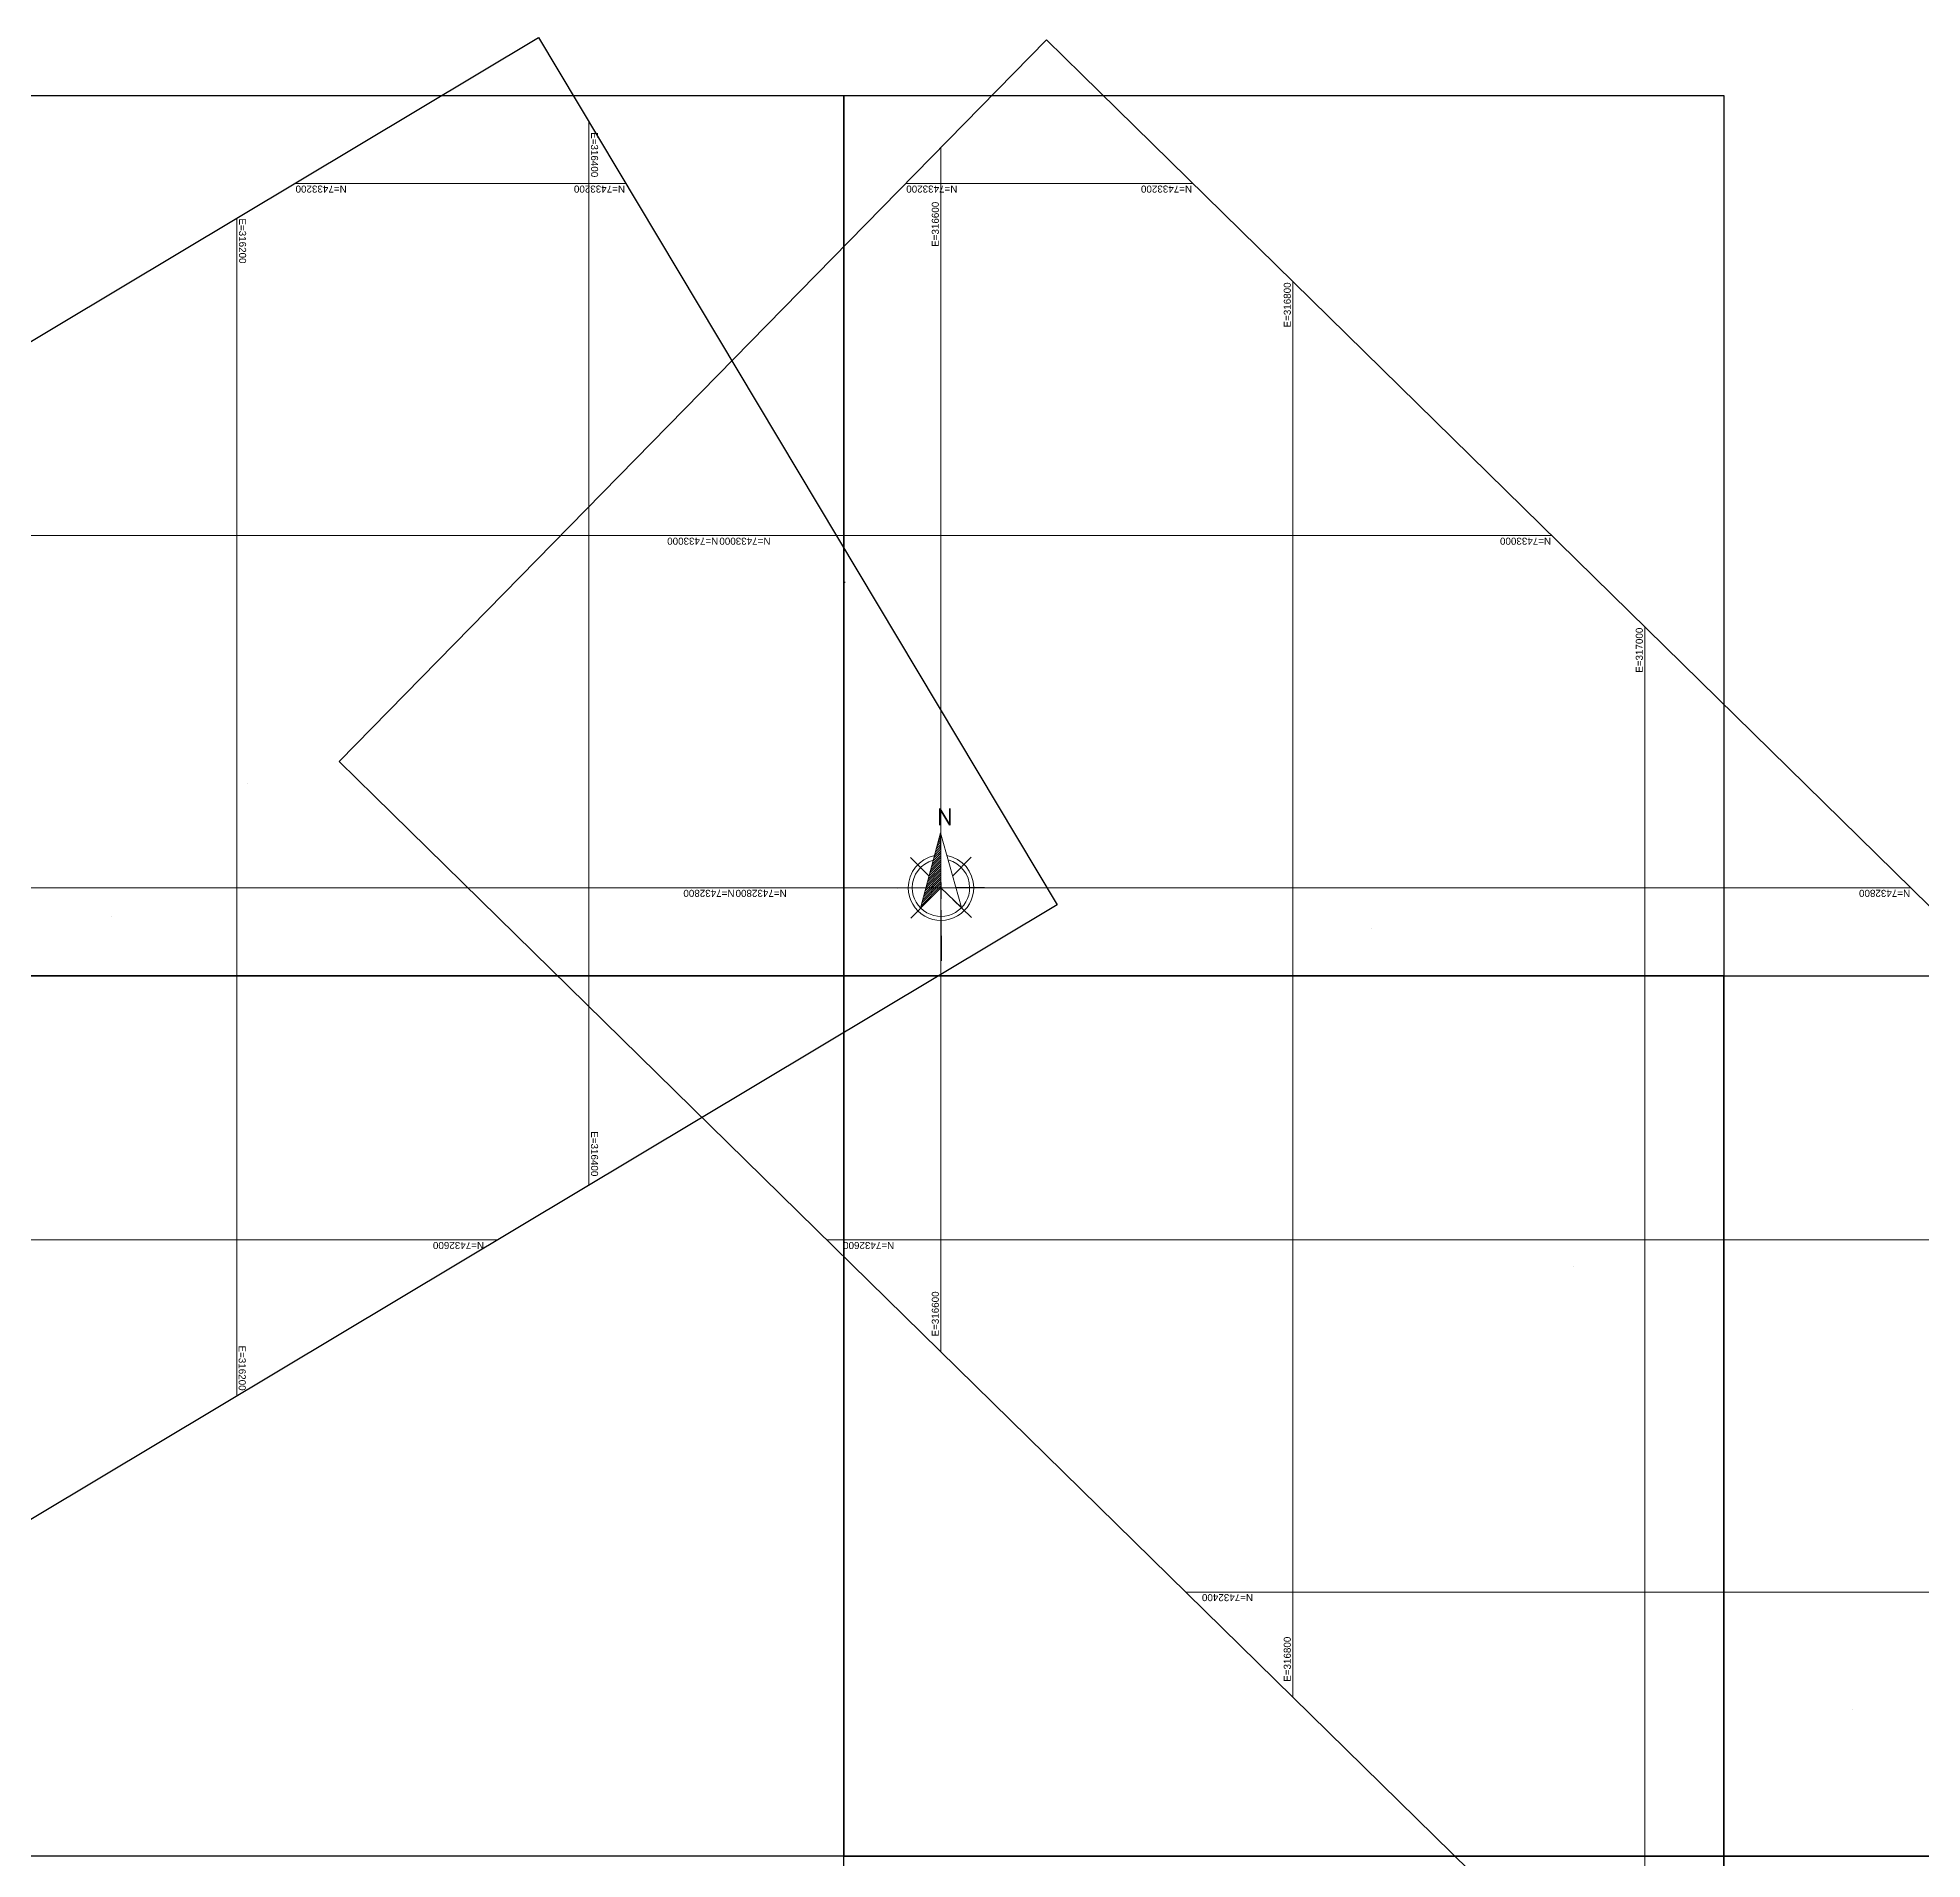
# Model space of a CAD drawing. Header units: metres. Extents: x 307545 to 341809, y 7387092 to 7434457.
# Drawn here: x 316087 to 317158, y 7432248 to 7433283 of the extents above; entities that cross this region are included whole.
import ezdxf
from ezdxf.enums import TextEntityAlignment as Align

# ---------------------------------------------------------------- set-up
doc = ezdxf.new("R2010")
doc.units = ezdxf.units.M
doc.header["$LTSCALE"] = 10
for name, color, linetype, lineweight in [('2 - TIC', 40, 'TIC_LINE', 30), ('A-NORTE', 2, 'Continuous', 9), ('F-VT-MALHA', 8, 'Continuous', 0)]:
    doc.layers.add(name, color=color, linetype=linetype, lineweight=lineweight)
doc.layers.add('A-IMAGENS', color=255, linetype='Continuous')
doc.layers.add('F-SC-MALHA-TXT', color=8, linetype='Continuous')
doc.layers.add('A-VIEWPORTS', color=2, linetype='Continuous', plot=False)
doc.styles.add('Arial', font='arial.ttf')
doc.styles.add('R200', font='simplex.shx', dxfattribs={"height": 5})
doc.styles.get("Standard").update_dxf_attribs({"font": 'arial.ttf'})
doc.linetypes.add('TIC_LINE', pattern='A,3.5,-0.25,["TIC",Standard,S=0.175,R=0,X=-0.05,Y=-0.1],-0.5', length=4.25)
doc.dimstyles.new('ISO-25', dxfattribs={"dimtxt": 2.5, "dimasz": 2.5, "dimexe": 1.25, "dimexo": 0.625, "dimtad": 1, "dimtxsty": 'Standard', "dimcen": 2.5, "dimadec": 0, "dimazin": 0, "dimtfac": 1, "dimtmove": 0, "dimatfit": 3, "dimfxl": 1, "dimarcsym": 0})
picture_1 = doc.add_image_def('image12.jpg', size_in_pixel=(5000, 5000))
picture_2 = doc.add_image_def('image27.jpg', size_in_pixel=(5000, 5000))
picture_3 = doc.add_image_def('image29.jpg', size_in_pixel=(5000, 5000))
picture_4 = doc.add_image_def('image33.jpg', size_in_pixel=(5000, 5000))
picture_5 = doc.add_image_def('image34.jpg', size_in_pixel=(5000, 5000))
picture_6 = doc.add_image_def('image35.jpg', size_in_pixel=(5000, 5000))
picture_7 = doc.add_image_def('image36.jpg', size_in_pixel=(5000, 5000))

# ---------------------------------------------------------------- blocks, each defined once
blk = doc.blocks.new('*U72')
at = {"layer": 'A-VIEWPORTS', "color": 2, "linetype": 'Continuous', "lineweight": -3}
blk.add_lwpolyline([(317221.6, 7431926.8), (316258, 7432871.7), (316659.9, 7433281.5), (317623.5, 7432336.7)], close=True, dxfattribs=at)
blk = doc.blocks.new('*U73')
at = {"layer": 'A-VIEWPORTS', "color": 2, "linetype": 'Continuous', "lineweight": -3}
blk.add_lwpolyline([(316666.1, 7432790.2), (315508.1, 7432097.2), (315213.3, 7432589.7), (316371.3, 7433282.8)], close=True, dxfattribs=at)
blk = doc.blocks.new('*X81')
at = {"color": 0}
for p, q in [((147.55, -408.76), (147.62, -408.7)), ((145.76, -415.33), (147.62, -413.47)), ((145.96, -414.6), (147.62, -412.94)), ((146.16, -413.87), (147.62, -412.41)), ((146.36, -413.14), (147.62, -411.88)), ((146.55, -412.41), (147.62, -411.35)), ((146.75, -411.68), (147.62, -410.82)), ((146.95, -410.95), (147.62, -410.29)), ((147.15, -410.22), (147.62, -409.76)), ((147.35, -409.49), (147.62, -409.23)), ((143.96, -421.9), (147.62, -418.24)), ((144.16, -421.17), (147.62, -417.71)), ((144.36, -420.44), (147.62, -417.18)), ((144.56, -419.71), (147.62, -416.65)), ((144.76, -418.98), (147.62, -416.12)), ((144.96, -418.25), (147.62, -415.59)), ((145.16, -417.52), (147.62, -415.06)), ((145.36, -416.79), (147.62, -414.53)), ((145.56, -416.06), (147.62, -414)), ((142.76, -426.28), (147.62, -421.42)), ((142.96, -425.55), (147.62, -420.89)), ((143.16, -424.82), (147.62, -420.36)), ((143.36, -424.09), (147.62, -419.83)), ((143.56, -423.36), (147.62, -419.3)), ((143.76, -422.63), (147.62, -418.77))]:
    blk.add_line(p, q, dxfattribs=at)
blk = doc.blocks.new('NORTE')
at = {"layer": 'A-NORTE'}
for p, q in [((0, 72.7), (0, 35.2)), ((-6.7, 48.2), (-17.2, 58.7)), ((6.7, 48.2), (17.2, 58.7)), ((-8.5, 41.5), (-24.7, 41.5)), ((-6.7, 34.8), (-17.2, 24.4)), ((6.7, 34.8), (17.2, 24.4)), ((8.5, 41.5), (24.7, 41.5)), ((0, 28.7), (0, 0))]:
    blk.add_line(p, q, dxfattribs=at)
blk.add_lwpolyline([(-11.7, 30), (0, 72.7), (11.6, 30.1), (0, 41.5), (-11.7, 30)], dxfattribs=at)
for points in [[(-18.6, 41.5, 1), (18.6, 41.5, 0.359415), (3.5, 59.8, 1)], [(-3.5, 59.8, 0.359415), (-18.6, 41.5, 1)]]:
    blk.add_lwpolyline(points, format="xyb", dxfattribs=at)
for start, end in [(105.027, 180), (0, 74.973), (180, 0)]:
    blk.add_arc((0, 41.5), 16.3, start, end, dxfattribs=at)
at = {"layer": 'A-NORTE', "xscale": 2.329019315242768, "yscale": 2.329019315242768, "zscale": 2.329019315242768}
blk.add_blockref('*X81', (-343.8, 1024.1), dxfattribs=at)
at = {"layer": 'A-NORTE', "style": 'R200'}
blk.add_attdef('N', (-2, 77), '', height=9.44, dxfattribs=at)

msp = doc.modelspace()

# ---------------------------------------------------------------- linework, layer by layer
at = {"layer": 'F-VT-MALHA'}
for p, q in [((316400, 7433234.8), (316400, 7432631)), ((316600, 7433220.4), (316600, 7432536.3)), ((316420.8, 7433200), (316233, 7433200)), ((316580, 7433200), (316743, 7433200)), ((316200, 7433180.3), (316200, 7432511.3)), ((316800, 7432340.2), (316800, 7433144.1)), ((316473.8, 7433000), (315898.8, 7433000)), ((316473.8, 7433000), (316947, 7433000)), ((317000, 7432144.1), (317000, 7432948)), ((316483, 7432800), (315564.7, 7432800)), ((316483, 7432800), (317151, 7432800)), ((315230.5, 7432600), (316348.2, 7432600)), ((316535.1, 7432600), (317354.9, 7432600)), ((316739, 7432400), (317558.9, 7432400))]:
    msp.add_line(p, q, dxfattribs=at)

# ---------------------------------------------------------------- block references
at = {"layer": 'A-NORTE', "rotation": 0.3942012420536032}
msp.add_blockref('NORTE', (316600.3, 7432758.5), dxfattribs=at).add_auto_attribs({'N': 'N'})
at = {"layer": 'A-VIEWPORTS', "color": 2, "linetype": 'Continuous', "lineweight": -3}
for name in ['*U73', '*U72']:
    msp.add_blockref(name, (0, 0), dxfattribs=at)

# ---------------------------------------------------------------- texts
at = {"layer": 'F-SC-MALHA-TXT', "style": 'Arial'}
for s, rotation, p in [('E=316400', 270, (316400, 7433203.5)), ('N=7433200', 180, (316233.3, 7433200)), ('N=7433200', 180, (316580.3, 7433200)), ('E=316600', 90, (316600, 7433189.6)), ('E=316200', 270, (316200, 7433154.5)), ('E=316800', 90, (316800, 7433143.8)), ('N=7433000', 180, (316474.1, 7433000)), ('E=317000', 90, (317000, 7432947.7)), ('N=7432800', 180, (316483.3, 7432800)), ('N=7432600', 180, (316544.4, 7432600)), ('N=7432400', 180, (316748.3, 7432400))]:
    msp.add_text(s, height=4, rotation=rotation, dxfattribs=at).set_placement(p, align=Align.BOTTOM_RIGHT)
for s, rotation, p in [('N=7433200', 180, (316420.5, 7433200)), ('N=7433200', 180, (316742.7, 7433200)), ('N=7433000', 180, (316473.5, 7433000)), ('N=7433000', 180, (316946.7, 7433000)), ('N=7432800', 180, (316482.7, 7432800)), ('N=7432800', 180, (317150.7, 7432800)), ('E=316400', 270, (316400, 7432661.7)), ('N=7432600', 180, (316340.4, 7432600)), ('E=316600', 90, (316600, 7432545.1)), ('E=316200', 270, (316199.8, 7432540)), ('E=316800', 90, (316800, 7432349))]:
    msp.add_text(s, height=4, rotation=rotation, dxfattribs=at).set_placement(p, align=Align.BOTTOM_LEFT)

# ---------------------------------------------------------------- pictures from other files: only their frames are drawn
at = {"layer": 'A-IMAGENS', "transparency": 33554687}
image = msp.add_image(picture_3, insert=(316044.9, 7432750), size_in_units=(500, 500), dxfattribs=dict(at, brightness=90))
image.dxf.flags = 6
image = msp.add_image(picture_5, insert=(316544.9, 7432750), size_in_units=(500, 500), dxfattribs=dict(at, brightness=90))
image.dxf.flags = 6
image = msp.add_image(picture_2, insert=(316044.9, 7432250), size_in_units=(500, 500), dxfattribs=dict(at, brightness=90))
image.dxf.flags = 6
image = msp.add_image(picture_6, insert=(316544.9, 7432250), size_in_units=(500, 500), dxfattribs=dict(at, brightness=90))
image.dxf.flags = 6
image = msp.add_image(picture_4, insert=(317044.9, 7432250), size_in_units=(500, 500), dxfattribs=dict(at, brightness=90))
image.dxf.flags = 6
image = msp.add_image(picture_7, insert=(316544.9, 7431750), size_in_units=(500, 500), dxfattribs=dict(at, brightness=90))
image.dxf.flags = 6
image = msp.add_image(picture_1, insert=(317044.9, 7431750), size_in_units=(500, 500), dxfattribs=dict(at, brightness=90))
image.dxf.flags = 6

# ---------------------------------------------------------------- leaders
at = {"layer": '2 - TIC', "color": 40, "linetype": 'TIC_LINE', "lineweight": 30}
for points in [[(316545.4, 7432973.6), (316545.5, 7432973.6)], [(316206.1, 7432859.1), (316206.1, 7432859.1)], [(316128.7, 7432783.9), (316128.7, 7432783.9)], [(316844.8, 7432777.1), (316844.8, 7432777)], [(316959.2, 7432585), (316959.2, 7432585)], [(317069.4, 7432399.7), (317069.4, 7432399.7)], [(317118.2, 7432333), (317118.2, 7432333)]]:
    msp.add_leader(points, dimstyle='ISO-25', override={"dimscale": 1, "dimasz": 0.01}, dxfattribs=at)

doc.saveas('drawing.dxf')
